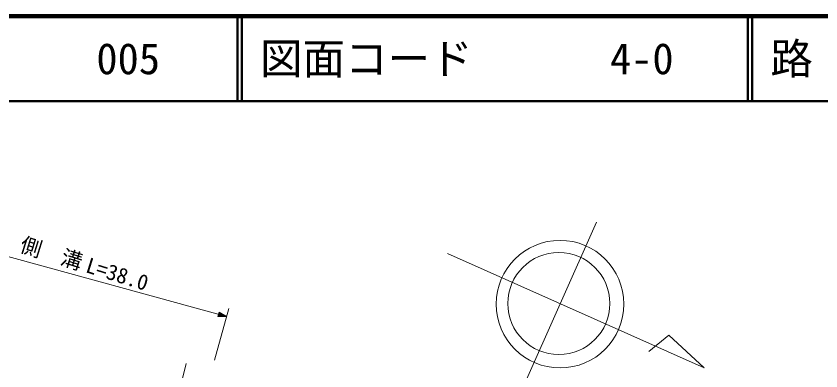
# Model space of a CAD drawing. Units: millimetres, scale not verified. Extents: x 40000 to 680000, y 20000 to 380000.
# Drawn here: x 91704 to 186323, y 338289 to 380000 of the extents above; entities that cross this region are included whole.
import ezdxf
from ezdxf.enums import TextEntityAlignment as Align

# ---------------------------------------------------------------- set-up
doc = ezdxf.new("R2010")
doc.units = ezdxf.units.MM
doc.header["$LTSCALE"] = 1000
for name, color, linetype, lineweight in [('M-BMK-SRVR', 3, 'Continuous', 13), ('M-STR-HTXT', 7, 'Continuous', 13), ('M-TTL', 2, 'Continuous', 140), ('M-TTL-LINE', 7, 'Continuous', 50)]:
    doc.layers.add(name, color=color, linetype=linetype, lineweight=lineweight)
doc.layers.add('M-TTL-TXT', color=7, linetype='Continuous')
doc.styles.add('ＭＳ ゴシック', font='')
doc.styles.get('ＭＳ ゴシック').set_extended_font_data('MS Gothic')

msp = doc.modelspace()

# ---------------------------------------------------------------- linework, layer by layer
at = {"layer": 'M-BMK-SRVR'}
for p, q in [((159943, 355767), (151402, 336589)), ((142427, 352074), (172598, 338644)), ((168426, 342478), (166106, 340576)), ((172598, 338644), (168426, 342478))]:
    msp.add_line(p, q, dxfattribs=at)
for centre, major_axis in [((155655, 346139), (7499, 0)), ((155515, 346212), (5999, 0))]:
    msp.add_ellipse(centre, major_axis=major_axis, ratio=0.999761, dxfattribs=at)
at = {"layer": 'M-STR-HTXT'}
for p, q in [((79757, 354756), (116454, 344672)), ((116719, 345636), (115043, 339541)), ((115416, 344667), (115564, 345207)), ((116454, 344672), (115416, 344667)), ((115475, 344734), (115581, 345119)), ((116184, 344746), (115475, 344734)), ((115535, 344800), (115599, 345031)), ((116030, 344789), (115535, 344800)), ((115564, 345207), (116454, 344672)), ((115581, 345119), (116184, 344746)), ((115595, 344867), (115616, 344944)), ((115798, 344852), (115595, 344867)), ((115599, 345031), (116030, 344789)), ((115616, 344944), (115798, 344852)), ((103890, 308112), (111702, 339170))]:
    msp.add_line(p, q, dxfattribs=at)
at = {"layer": 'M-TTL'}
msp.add_line((680000, 380000), (40000, 380000), dxfattribs=at)
at = {"layer": 'M-TTL-LINE'}
for p, q in [((117750, 380000), (117750, 370000)), ((118250, 380000), (118250, 370000)), ((177750, 380000), (177750, 370000)), ((178250, 380000), (178250, 370000)), ((40000, 370000), (680000, 370000))]:
    msp.add_line(p, q, dxfattribs=at)

# ---------------------------------------------------------------- texts
at = {"layer": 'M-STR-HTXT', "style": 'ＭＳ ゴシック'}
for s, rotation, p in [('側\u3000溝', 342.704, (91851, 351839)), ('L=38.0', 342.604, (99602, 349397))]:
    msp.add_text(s, height=1833, rotation=rotation, dxfattribs=at).set_placement(p, align=Align.BOTTOM_LEFT)
at = {"layer": 'M-TTL-TXT', "style": 'ＭＳ ゴシック'}
for s, p in [('005', (101142, 375000)), ('図面コード', (120380, 375000)), ('4-0', (161521, 375000)), ('路 線 名', (180380, 375000))]:
    msp.add_text(s, height=3666, dxfattribs=at).set_placement(p, align=Align.MIDDLE_LEFT)

doc.saveas('drawing.dxf')
